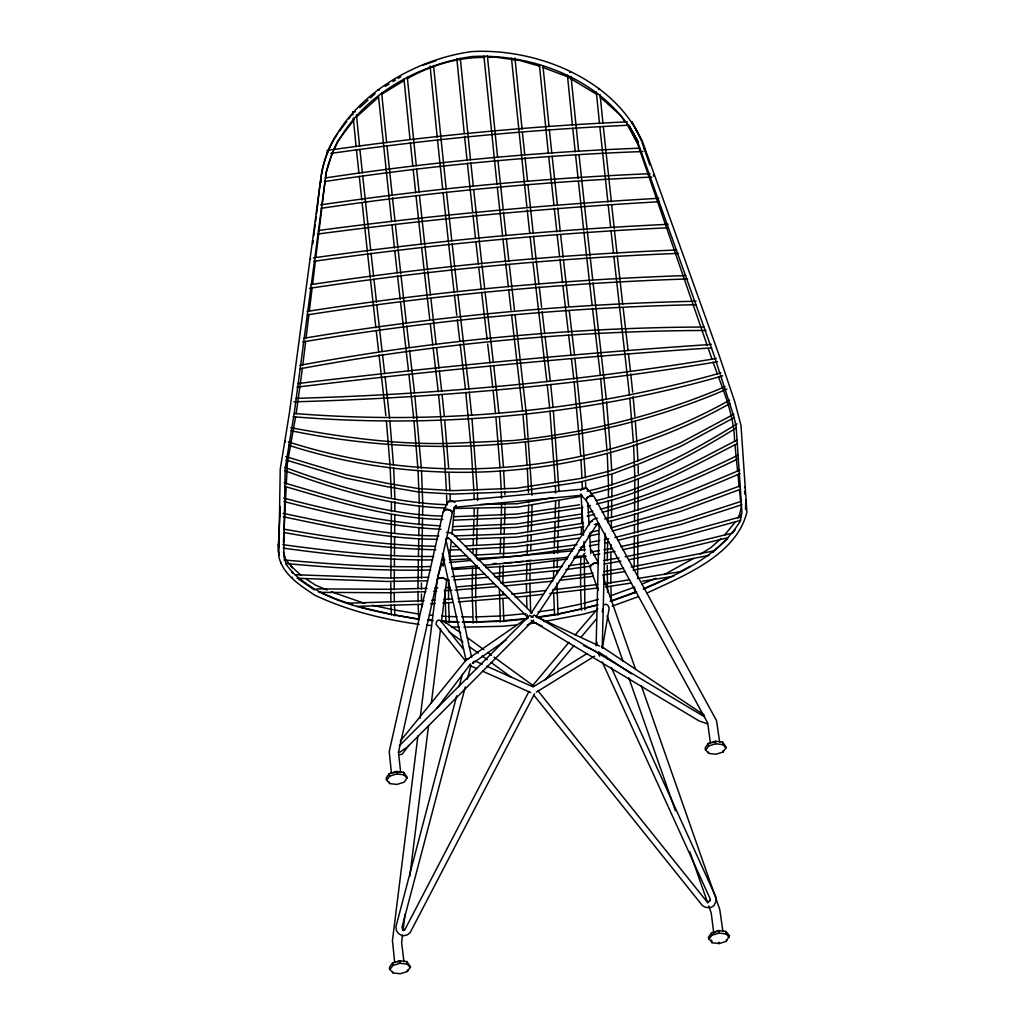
<?xml version="1.0" encoding="UTF-8"?>
<svg xmlns="http://www.w3.org/2000/svg" width="1025" height="1025" viewBox="0 0 1025 1025"><rect width="100%" height="100%" fill="white"/><g stroke="black" fill="none" stroke-linecap="round" stroke-linejoin="round"><path stroke-width="1.5" d="M394.907 499.175L393.664 467.746M634.847 477.752L633.591 445.042M417.995 591.258L418.11 601.765M417.995 588.081L418.405 559.599M421.442 589.337L421.454 582.994M607.236 565.416L607.569 592.232M390.807 582.853L390.871 601.931M394.215 592.629L394.317 601.611M394.228 589.747L394.356 569.862M634.155 567.03L634.373 536.062M419.327 503.39L418.097 471.679M422.761 504.287L421.544 471.359M445.004 589.887L445.939 623.021M448.514 580.124L448.527 599.868M501.597 502.891L501.327 515.613M505.03 504.992L505.056 502.558M528.657 502.762L528.682 500.328M580.586 567.619L580.611 587.363M608.555 486.696L607.261 453.78M612.002 485.158L611.874 474.818M390.845 578.1L391.358 514.742M391.383 511.577L391.46 502.071M394.382 566.697L394.446 558.766M394.471 555.601L394.625 536.6M394.651 533.423L394.804 514.422M394.83 511.244L394.907 501.75M553.564 578.792L553.641 571.104M557.062 573.846L557.087 570.771M634.398 532.898L634.462 524.979M634.488 521.802L634.552 513.884M634.577 510.719L634.834 479.034M637.832 535.729L637.665 577.049M637.857 532.564L638.011 513.563M638.037 510.386L638.293 478.713M499.444 579.932L499.803 565.877M502.852 584.212L503.262 565.544M526.466 583.507L526.504 592.258M526.491 580.432L526.888 563.314M529.912 583.174L530.655 612.912M529.938 580.112L530.002 573.987M418.456 556.434L418.751 539.035M418.802 535.87L418.93 527.965M418.982 524.8L419.302 505.825M421.531 578.254L422.543 518.15M422.595 514.986L422.761 505.492M607.312 560.662L607.633 541.687M607.953 522.712L608.325 500.572M608.376 497.407L608.543 487.913M610.9 552.437L610.798 583.533M610.951 549.272L611.028 544.531M611.297 528.708L611.425 520.803M611.489 517.638L611.771 500.238M611.835 497.074L611.989 487.593M580.624 566.056L580.842 556.601M580.983 550.31L581.06 547.158M581.354 534.563L581.534 526.696M581.611 523.544L582.008 506.222M584.288 556.28L584.916 609.875M596.127 645.724L599.138 526.683L597.806 523.339L598.69 524.518L596.178 524.262L597.357 523.839L536.049 616.819M602.239 647.621L605.122 533.333M472.551 567.671L472.128 591.105L473.166 623.123M472.961 553.346L473.089 548.567M473.178 545.39L473.358 539.022M473.447 535.844L473.896 519.918M473.986 516.741L474.216 508.784M475.997 567.337L475.664 597.921M476.317 556.203L476.535 548.247M476.625 545.057L477.073 529.143M477.163 525.966L477.663 508.451M553.731 567.927L553.948 559.957M554.128 553.602L554.217 550.412M554.307 547.235L555.025 521.763M555.114 518.586L555.614 501.084M557.177 567.594L557.408 559.637M557.587 553.269L557.946 540.534M558.036 537.356L558.215 530.988M558.305 527.811L558.792 510.296M558.881 507.119L559.061 500.751M500.187 553.308L500.661 537.6M500.751 534.461L501.225 518.752M503.493 557.69L504.108 537.279M504.21 534.127L504.39 527.849M504.492 524.71L505.018 507.426M527.119 555.46L527.452 544.467M527.555 541.315L527.734 535.037M527.837 531.898L528.644 505.197M530.104 570.835L530.335 562.981M530.719 550.425L530.899 544.134M531.001 540.995L531.193 534.717M531.283 531.565L532.09 504.864M280.312 506.645L278.095 551.078L279.312 555.14M283.425 542.661L283.899 533.141M284.053 529.976L286.18 487.118M286.334 483.954L287.359 463.326L295.572 416.97M443.031 566.146L443.851 556.703M449.463 559.227L451.32 540.393M451.935 534.102L454.562 507.413M302.413 368.18L296.161 413.882M302.798 365.002L305.681 341.248M306.065 338.071L308.935 314.316M309.319 311.152L312.202 287.384M312.587 284.22L315.457 260.452M315.841 257.288L321.786 208.177M322.17 205.013L325.04 181.246M325.425 178.081L326.001 173.328L332.523 152.213M312.843 243.771L313.227 240.606M313.817 235.865L314.201 232.701M314.585 229.536L315.162 224.795M315.559 221.631L316.136 216.89M316.52 213.725C320.248 186.691 320.312 156.338 337.622 133.647M417.931 735.809L392.447 940.476L394.689 962.59M420.109 718.358L437.483 578.753L442.07 577.613L446.733 579.573L441.403 622.431M402.492 934.954L401.633 942.5L403.927 961.719M403.081 930.188L405.054 914.326M409.795 876.247L428.553 725.546M431.32 703.329L440.609 628.773M596.563 645.43L597.088 642.368M602.264 611.861L602.777 608.812M602.457 647.685L609.196 608.017L607.889 605.275L605.877 604.199L603.751 604.929M400.685 772.402L398.469 752.248L452.307 512.884L450.923 510.553L447.643 509.412L444.389 510.078L443.069 512.218L389.218 751.62L391.447 773.273M739.909 521.763L741.972 512.628L736.078 425.977L733.785 416.252L714.053 355.329L637.845 142.437L629.273 125.755L638.165 142.001C608.543 82.513 536.203 53.198 472.243 56.516C409.705 65.228 341.722 107.471 326.27 171.931L294.342 412.473L285.168 468.656L283.733 556.011L286.295 564.698L293.15 573.116L291.869 571.707C325.463 604.442 375.099 611.438 419.404 619.446M711.683 940.168L711.991 942.705L719.153 943.564L726.277 941.347L729.454 935.633L725.841 931.405L718.666 930.546L711.555 932.763L708.262 937.632L711.991 942.705M745.534 509.617L745.713 502.083M437.829 576.601L441.557 564.301L442.697 564.237M456.727 695.821L395.868 926.946L396.508 930.7L398.482 933.467L402.556 935.979L407.271 934.902L410.141 932.622L534.55 693.848M459.162 686.571L462.403 674.245M465.299 686.865L402.018 927.241L403.35 930.585L402.453 929.406L404.965 929.662L403.786 930.085L405.259 928.919L528.926 691.567M467.336 679.165L470.988 665.302M406.951 778.244L403.927 774.823L403.619 772.286L396.444 771.428L389.333 773.632L386.438 777.616L386.182 779.564L389.769 783.574L396.944 784.433L404.055 782.229L407.373 777.565L403.619 772.286M410.192 967.562L407.168 964.128L406.861 961.604L399.686 960.745L392.575 962.949L389.679 966.934L389.41 968.881L393.011 972.892L400.173 973.75L407.297 971.546L410.602 966.882L406.861 961.604M725.931 748.045L722.907 744.624L722.599 742.1L715.424 741.242L708.313 743.445L705.418 747.43L705.162 749.377L708.749 753.388L715.924 754.246L723.035 752.03L726.353 747.366L722.599 742.1M729.172 937.363L726.148 933.942L725.841 931.405M389.333 773.632L389.641 776.168L386.745 780.153M392.575 962.949L392.882 965.486L389.987 969.471M708.313 743.445L708.621 745.982L705.725 749.967M711.555 932.763L711.863 935.3L708.967 939.272M710.428 743.087L707.686 722.984L585.967 500.238L587.094 497.663L590.144 495.895L593.347 495.985L594.82 497.881L716.539 720.639L719.665 742.202M585.954 500.213L587.094 497.663L590.157 495.921L593.36 496.01M333.766 149.547L337.468 141.527L354.355 119.297M473.614 661.445L472.576 663.431L506.388 639.779M740.152 514.627L739.204 516.357L741.267 507.234L740.947 504.095M443.992 509.335L448.643 501.084L451.82 500.648L454.908 502.404M452.845 511.206L456.087 505.351L454.69 507.734M407.297 971.546L407.438 969.996M723.035 752.03L723.176 750.492M726.277 941.347L726.418 939.81M443.069 512.244L444.389 510.104L447.643 509.412L450.923 510.553L452.307 512.884M531.168 613.117L591.002 521.302L593.885 519.022L597.434 518.176M735.335 521.968L724.214 535.511M737.744 518.304L739.345 515.844M740.857 520.034C719.973 555.614 680.139 573.257 643.854 589.016M339.467 131.187L346.847 121.309M348.692 118.836L351.46 115.133M408.962 745.226L402.223 754.131L399.942 754.746M436.919 708.365L470.642 663.867M531.322 617.357L534.166 615L704.713 716.936M400.275 741.113L466.785 659.165L469.053 658.55M532.193 686.109L569.003 642.278M575.14 634.975L597.754 608.632M545.249 679.857L573.885 645.763M581.034 637.243L596.371 618.985M727.635 538.612L712.913 552.116M732.465 533L735.361 529.63M598.1 590.246L589.631 566.069L594.192 563.212L598.472 563.494M589.618 566.043L590.81 566.787L589.631 566.069L594.205 563.238L597.28 562.776L598.472 563.507M533.525 620.138L407.707 746.7L399.545 752.401M359.749 107.612L368.039 100.104M370.409 97.952L375.137 93.659M356.444 117.029L378.289 97.349M720.998 538.637L710.773 547.683L700.216 554.282M580.663 490.501L583.353 488.195L586.403 488.041L592.501 494.422M399.276 745.854L529.669 615.436L533.102 617.191M437.483 578.728L442.07 577.639L446.733 579.599M585.044 553.244L583.481 554.358L588.606 563.737M527.196 625.212L532.398 621.573L542.379 626.262M465.952 660.279L527.849 617.447M693.618 558.407L664.418 574.474M586.71 653.771L533.128 686.917L486.644 666.173M536.344 692.157L594.59 656.141M385.169 86.446L389.064 84.05M392.959 81.641L395.548 80.052M398.148 78.451L400.737 76.849M381.736 94.236L404.298 80.437M737.026 423.889C690.363 452.602 641.048 479.111 587.184 491.206M735.976 428.143C690.632 456.023 642.726 481.75 590.515 493.909M733.836 414.19L680.113 443.031L642.06 459.11L612.309 470.334L579.343 478.688L516.69 488.195L453.14 490.629L418.828 488.643L386.899 483.262L345.643 474.69L285.77 456.561M734.169 417.636L680.433 446.477L642.393 462.57L612.643 473.781L579.663 482.134L517.01 491.654L453.46 494.076L419.161 492.09L387.232 486.721L345.963 478.137L286.103 460.02M669.966 577.049L643.162 588.927M678.102 572.732L690.286 566.248M737.167 440.007C691.696 463.338 646.391 489.079 596.114 500.572M737.5 443.466C692.016 466.785 646.724 492.538 596.447 504.018M406.951 78.81C430.602 65.485 457.483 57.067 484.787 57.426M729.569 400.147C596.588 475.126 433.203 488.412 288.384 441.877M729.915 403.555C596.934 478.534 433.549 491.821 288.73 445.286M738.256 455.087C693.81 476.702 648.146 496.433 600.33 509.284M738.577 458.547C694.604 479.969 649.414 499.431 602.149 512.359M739.794 470.129C695.693 488.707 651.426 508.054 604.648 518.881M740.114 473.576C696.987 491.91 653.604 510.476 607.992 521.725M641.727 584.199L655.923 578.318M646.737 593.155C682.957 576.024 736.168 555.665 746.905 512.18L741.011 425.516L734.848 402.018L718.973 354.868L642.239 140.886L632.899 123.692L641.919 141.322C614.859 79.143 536.395 47.919 471.769 51.583C407.463 60.308 336.853 104.755 321.824 171.213L289.422 412.934L280.235 469.13L278.813 556.485C282.836 574.653 300.415 585.621 314.918 595.256C347.795 610.695 383.222 619.395 419.084 624.379M725.085 386.681C657.73 415.381 586.274 433.101 513.474 440.532L449.975 443.377C396.521 444.812 343.285 437.355 290.831 427.732M726.943 389.09C590.502 447.822 436.163 460.853 291.036 430.731M739.935 485.914L680.959 507.721L611.989 527.606M740.268 489.373L681.292 511.167L612.309 531.065M610.298 595.922L634.616 587.069M610.106 601.239L634.565 592.347M611.002 601.329L636.756 591.95M612.258 606.121L638.152 596.704M422.851 65.203L436.022 60.706M741.472 501.289L681.074 520.867L614.846 537.51M741.805 504.748L681.394 524.313L618.216 540.265M392.959 772.965L396.214 771.953L399.494 772.337M389.641 776.168L396.765 773.965L403.927 774.823M711.939 742.766L715.194 741.754M708.621 745.982L715.745 743.766L722.907 744.624M397.277 961.937L399.455 961.271M392.882 965.486L399.993 963.269L407.168 964.128M715.181 932.084L717.346 931.405M711.863 935.3L718.973 933.083L726.148 933.942M741.126 516.69L681.074 533.308L620.702 546.645M739.922 520.559L681.407 536.767L622.559 549.784M722.663 375.829C583.609 415.727 437.175 428.604 293.112 416.739M583.379 603.443L598.369 599.33M597.575 605.147L556.754 614.628L537.202 617.588M720.947 372.818C582.751 412.204 437.355 424.991 294.252 413.459M584.327 608.299L597.972 604.558M595.653 610.798L583.52 614.129L543.865 621.586M582.943 507.477L517.202 517.51L453.742 520.188M587.44 506.324L590.438 505.556M582.315 513.897L516.587 523.929L453.114 526.607M588.324 512.359L592.822 511.206M582.648 517.356L516.908 527.375L453.447 530.066M587.146 516.203L594.654 514.281M732.311 533.154L681.113 545.492L625.173 556.844M727.993 537.728L681.433 548.939L628.556 559.752M583.327 533.73L515.985 543.224L465.273 545.953M590.861 532.116L598.408 530.514M588.183 536.216L598.741 533.961M557.562 608.914L581.88 603.853M556.87 614.116L581.29 609.029M614.949 551.335L604.327 553.231M583.507 523.147L516.28 533.679L454.357 535.947M589.542 521.93L592.565 521.315M583.827 526.607L516.6 537.126L457.868 539.291M594.398 524.467L598.933 523.557M708.89 555.422L633.091 570.169M590.631 542.199L599.702 540.495M604.25 539.637L608.786 538.791M580.368 547.645L584.903 546.786M589.452 545.928L598.523 544.224M604.571 543.096L609.119 542.238M619.074 557.933L603.853 560.508M620.932 561.111L604.173 563.968M299.928 365.284C433.152 340.646 568.606 327.513 704.111 327.026M300.261 368.744C433.998 343.99 570.002 330.87 706.033 330.46M623.584 568.298L603.738 571.553M631.233 566.979L713.208 551.04L713.349 551.873M625.442 571.489L602.546 575.076M553.09 497.625L517.113 503.749L480.52 504.492M580.009 496.548L517.446 507.196L453.806 508.502M591.873 551.822L599.446 550.54M603.994 549.772L611.579 548.503M586.146 556.293L573.846 558.177M593.718 555.012L599.779 554M629.722 579.766L603.763 583.75M637.371 578.51L681.317 571.591M631.579 582.969L605.608 587.005M303.9 338.25C433.537 316.597 564.673 304.053 696.077 301.235M302.695 341.953C432.819 320.172 564.48 307.5 696.398 304.681M588.683 562.943L568.619 565.736M590.528 566.159L565.8 569.554M717.538 361.735C577.511 385.016 435.881 398.033 293.996 401.813M590.772 550.233L591.579 550.105L597.678 561.469M716.321 358.481C577.395 381.454 436.906 394.433 296.161 398.341M642.278 581.213L673.771 576.281M593.091 573.18L562.11 577.062M537.997 611.951L554.538 609.452M537.062 617.101L555.358 614.347M530.143 623.661L536.242 622.739M579.612 504.787L516.882 514.05L453.409 516.741M325.54 177.914C429.539 162.155 534.461 152.174 639.574 148.189M324.477 181.579C429.911 165.55 536.306 155.48 642.88 151.521M307.039 311.421C432.435 291.856 558.894 279.748 685.751 275.571M307.359 314.88C433.28 295.213 560.291 283.131 687.673 278.954M313.471 257.877C431.077 241.17 549.426 229.895 668.082 224.308M313.983 261.298C431.461 244.616 549.707 233.354 668.236 227.768M310.729 284.63C431.961 266.487 554.077 254.841 676.577 250.01M309.486 288.307C431.756 269.985 554.922 258.223 678.473 253.38M320.633 204.872C429.808 188.779 539.803 178.324 650.068 173.686M321.171 208.293C430.718 192.136 541.11 181.707 651.759 177.082M579.125 538.151L516.318 546.671L467.182 549.323M330.768 153.442C429.744 139.259 529.348 129.778 629.222 125.204M593.411 576.293L559.278 580.393M576.96 544.685L515.69 552.783L474.511 555.14M574.141 548.554L516.023 556.242L476.42 558.51M515.396 562.251L523.25 561.226M526.389 560.829L531.104 560.214M567.568 558.997L515.729 565.697L485.632 567.517M597.665 584.519L552.667 589.785M597.998 587.978L549.848 593.577M378.699 90.085L377.905 90.187L378.84 90.123M569.798 72.045L570.592 71.955L569.657 72.019M352.959 114.967L352.664 111.981L355.316 111.751M598.702 88.714L599.497 88.624L598.562 88.688M318.48 230.471C431.525 215.481 545.031 204.757 658.883 198.286M317.43 234.084C430.897 219.055 544.8 208.216 659.075 201.746M562.328 566.453L492.974 573.526M559.509 570.272L494.883 576.87M298.16 383.491C435.523 366.835 573.295 353.727 711.363 344.413M296.904 387.13C434.792 370.409 573.09 357.2 711.683 347.859M552.988 581.085L504.121 586.082M546.363 590.464L511.706 594.141M515.203 597.332L543.545 594.257M554.23 577.831L500.636 583.02M449.193 501.75L584.391 488.951M454.037 507.324L582.123 495.203M449.45 562.482L471.551 560.393M477.868 559.791L572.565 550.822M578.882 550.233L585.198 549.631M451.948 568.273L477.343 565.877M483.697 565.275L567.824 557.305M574.167 556.703L585.288 555.653M502.788 615.794L525.889 613.616M503.262 620.727L527.901 618.395M526.594 619.01L501.955 621.342L462.339 622.188M516.293 624.968L502.429 626.275L463.941 627.172M456.407 587.018L494.319 583.584M455.138 590.028L497.804 586.582M457.983 598.472L505.389 594.654M458.316 601.931L508.887 597.844M451.858 576.588L485.068 574.115M453.768 579.932L488.566 577.344M352.664 111.981L353.599 111.917M424.03 600.714L348.436 603.2M431.704 600.227L434.779 600.035M443.992 599.471L451.666 598.984M422.825 604.263L356.764 606.377M430.5 603.776L435.113 603.494M442.787 603.02L451.999 602.444M493.217 563.583L496.382 563.391M504.313 562.917L512.231 562.443M452.358 569.516L479.29 567.888M466.58 555.601L449.232 556.421M470.078 558.868L449.565 559.881M627.454 121.821C526.952 126.421 426.759 136.146 327.18 150.432L327.488 152.981M425.875 591.732L387.104 592.745L318.852 592.347M433.562 591.31L436.624 591.143M444.299 590.707L451.974 590.285M452.589 546.645L457.355 546.389M460.853 549.669L449.821 550.028M475.485 616.935L501.251 615.948M475.613 621.893L500.187 620.932M427.092 588.363L386.771 589.285L316.93 588.875M434.767 588.081L437.842 587.966M445.516 587.671L450.129 587.504M428.745 577.28L386.822 577.985L295.226 574.73M427.528 580.778L387.143 581.444L297.109 578.254M446.029 580.227L449.104 580.137M430.436 566.543C381.531 567.683 332.664 564.378 283.989 559.945M430.769 569.99C382.389 571.104 334.035 567.927 285.885 563.519M487.99 57.362L495.998 57.208L520.149 60.578L539.727 66.241M446.439 532.462L450.039 532.641L453.447 534.32L532.026 613.065M433.78 556.472C383.248 556.959 332.907 551.488 282.9 544.672M432.563 559.932C382.543 560.316 332.728 554.858 283.233 548.132M441.839 559.906L444.927 559.893M438.841 535.87C386.118 536.011 334.329 523.903 282.977 513.346M437.624 539.304C385.426 539.252 334.15 527.247 283.297 516.792M447.746 616.55L456.996 616.704M461.622 616.781L472.423 616.973M447.758 621.496L457.048 621.663M463.236 621.765L474.075 621.957M459.251 622.137L440.814 621.329M451.564 626.954L459.303 627.095M435.548 546.287C384.542 545.415 333.894 538.023 283.758 529.092M435.881 549.733C384.862 548.862 334.227 541.482 284.079 532.552M447.246 504.697C391.268 503.057 336.956 486.593 284.796 467.336M446.016 508.054C390.576 506.26 336.802 489.835 285.129 470.782M442.505 516.075C388.116 514.819 335.893 497.881 284.104 482.865M442.838 519.521C388.449 518.266 336.213 501.34 284.438 486.311M440.66 525.851C387.463 523.07 335.149 511.616 283.771 498.086M440.981 529.31C387.796 526.517 335.47 515.062 284.104 501.532M429.411 615.051L432.473 615.295M441.634 616.051L446.221 616.422M427.668 619.869L432.307 620.24M441.57 620.996L446.208 621.381M428.591 620.33L433.178 620.702M426.823 625.148L431.461 625.519M707.442 723.804L699.05 720.921L531.155 620.356M393.536 614.795L418.379 618.985M393.984 609.862L418.7 614.039M372.395 605.262L392.434 609.606M391.986 614.526L359.673 606.89M364.772 603.443L331.37 591.784M352.318 604.468L337.584 599.625L321.517 592.911M542.635 67.343L567.376 76.67L596.588 94.3M327.013 589.952L315.418 585.096L306.232 579.061M469.335 665.315L476.638 668.556M482.48 671.144L530.719 692.541M475.023 660.997L482.275 664.238M536.203 616.653L599.382 646.045M583.725 645.673L596.55 651.695M441.557 564.301L443.018 565.134M314.214 589.849L298.518 579.023M704.277 715.066L601.419 646.429L602.854 648.172M598.408 651.772L631.387 673.771M460.827 632.861L444.081 621.547L438.341 620.048L436.522 621.496L436.112 624.404L465.465 660.843M467.221 637.524L483.851 649.645M487.682 652.451L491.526 655.244M494.076 657.115L533.73 686.033M448.873 631.695L462.941 641.945M469.347 646.608L478.291 653.143M482.134 655.936L487.247 659.677M491.077 662.47L511.552 677.397M600.24 97.17L619.997 114.787L625.263 121.949M301.183 575.461L291.151 566.3L292.445 567.709L285.591 559.291L283.451 552.052M708.749 753.388L708.198 751.914M389.769 783.574L389.218 782.101M393.011 972.892L392.46 971.418M528.042 617.614L449.463 538.868L447.707 538.01L448.758 538.215L446.157 538.958L445.503 540.226L445.811 539.24L471.641 657.512M581.521 495.728L586.569 500.802M441.993 622.534L463.518 649.248M537.894 690.709L706.533 901.206L708.275 902.064L707.224 901.859L708.659 901.846L710.492 899.848L710.171 900.821L710.197 898.874L602.277 661.996M533.897 695.245L702.535 905.741L705.93 907.433L710.812 907.599L713.938 905.664L716.027 901.257L716.078 897.439L611.477 667.826M586.403 488.041L588.017 490.155M627.031 124.345L637.909 143.398L629.004 126.895L637.576 143.833L707.263 345.592M606.172 656.205L607.505 659.113M598.305 653.271L599.625 656.179M717.359 374.01L713.041 362.12M718.461 376.944C726.341 397.751 734.233 418.982 734.605 441.519M711.965 359.122L708.301 348.602M603.238 577.113L635.551 669.274M641.381 685.892L719.781 909.495L722.907 931.52M607.107 615.923L622.995 661.24M628.825 677.858L675.437 810.813M689.735 851.596L707.737 902.961M708.8 905.985L711.248 913.185L713.848 933.903M641.983 142.283L649.837 164.987M644.328 147.984L644.648 150.547M632.156 121.565L632.463 124.115M321.325 182.04L320.787 178.606M442.313 553.5L466.106 660.497M719.153 943.564L718.961 942.129M746.008 499.828L746.328 503.275M292.292 577.203L292.445 578.036M280.209 516.152L279.876 512.705M279.377 531.77L279.043 528.323M278.569 547.555L278.236 544.096M281.042 562.302L281.196 563.135M715.424 741.242L715.745 743.766M718.666 930.546L718.973 933.083M396.444 771.428L396.765 773.965M399.686 960.745L399.993 963.269M574.525 355.265L569.247 310.537M574.91 358.417L581.828 424.952L585.429 477.983M571.079 355.585L568.644 335.213M571.45 358.737L573.795 378.917M515.024 314.483L526.504 415.33L532.039 495.254M511.577 314.816L522.596 411.038M493.384 362.568L485.068 292.035M493.755 365.707L498.97 413.28M487.118 339.313L481.609 292.368M487.669 344.016L489.937 362.888M490.309 366.04L492.794 387.642M439.007 368.09L436.573 347.718M439.379 371.242L441.724 391.409M408.539 371.153L400.583 302.606M408.924 374.33L413.716 418.379M628.069 350.46L623.11 307.641M628.44 353.625L630.426 370.858M592.501 308.358L600.33 375.188M568.298 332.164L562.93 285.834M542.161 311.779L544.659 333.087M545.018 336.136L550.335 381.364M457.317 319.813L459.802 341.12M460.161 344.169L465.478 389.398M436.214 344.669L430.859 298.339M430.269 323.682L432.768 345.002M433.127 348.039L438.277 391.742M406.72 325.95L409.218 347.321M409.577 350.383L414.536 392.767M382.094 351.319L376.854 305.424M382.466 354.496L384.695 373.497M385.067 376.662L389.577 418.11M378.648 351.652L376.278 331.011M379.019 354.817L385.848 415.561M622.739 304.463L617.306 256.109M536.267 260.76L538.945 283.989M539.304 287.09L541.623 307.218M533 262.631L546.889 381.697M509.284 264.476L514.46 309.793M505.645 263.246L508.336 286.68M508.695 289.806L511.014 310.114M482.019 265.488L484.71 288.922M478.752 267.371L481.25 289.242M454.869 268.46L457.547 291.689M457.906 294.79L468.938 389.064M451.423 268.793L454.101 292.022M454.459 295.11L456.778 315.252M375.906 327.833L370.473 279.466M590.208 257.429L592.719 279.62M593.078 282.785L606.262 398.674M586.761 257.749L592.143 305.309M563.519 260.337L568.708 305.963M559.893 259.094L562.571 282.695M427.809 271.587L430.5 295.187M424.363 271.92L429.744 319.121M400.98 275.341L406.361 322.888M397.533 275.661L400.224 299.441M614.423 230.112L616.973 253.047M610.977 230.446L613.527 253.38M613.86 256.442L629.517 395.407M587.325 231.432L590.041 255.904M583.878 231.765L586.595 256.224M560.624 234.61L563.173 257.249M574.128 381.941L580.714 455.382M557.177 234.93L559.548 256.071M550.668 384.388L553.077 407.591M547.222 384.721L549.631 407.924M506.388 238.722L508.925 261.413M502.942 239.056L505.479 261.734M479.136 239.773L481.852 263.976M493.14 390.679L495.523 413.6M475.856 241.618L478.406 264.296M469.271 392.101L471.679 415.304M465.811 392.421L471.218 449.411L473.857 490.334M442.057 394.446L444.299 415.971M424.939 245.923L427.643 270.088M438.61 394.766L444.491 457.56L446.452 491.129M421.659 247.755L424.196 270.408M398.097 249.344L400.813 273.803M394.817 251.202L397.188 272.612M373.933 279.146L376.508 302.337M371.037 253.149L373.587 276.084M367.591 253.483L370.307 277.942M630.759 373.907L632.681 392.191M533.551 236.198L536.101 259.222M530.104 236.532L532.654 259.556M452.153 243.912L454.703 266.923M448.527 242.694L451.243 267.256M611.361 201.797L603.289 126.447M611.694 204.949L614.257 228.588M607.915 202.117L599.843 126.767M608.248 205.269L610.631 227.345M587.158 229.907L579.01 154.621M578.087 178.478L575.563 154.942M578.433 181.617L583.712 230.228M557.395 204.872L552.142 156.146M557.741 208.011L560.291 231.586M553.948 205.192L548.695 156.466M554.282 208.344L556.844 231.906M527.593 181.348L525.056 157.735M527.939 184.487L533.218 233.136M526.863 206.781L511.475 58.182M527.209 209.92L529.758 233.457M503.16 209.023L497.894 160.31M503.493 212.162L506.055 235.699M496.984 184.244L483.915 56.067M497.317 187.383L502.596 236.032M473.358 186.473L470.821 162.873M473.691 189.612L478.97 238.261M472.627 211.919L467.374 163.193M472.973 215.058L475.523 238.594M446.195 189.048L433.524 65.562M446.528 192.188L451.807 240.837M442.736 189.382L437.56 140.451M443.082 192.521L448.361 241.157M419.148 192.559L416.611 168.971M419.494 195.698L424.773 244.411M415.702 192.879L413.165 169.292M416.035 196.031L421.313 244.744M392.139 194.494L386.963 145.806M392.472 197.633L395.035 221.157M395.368 224.296L397.931 247.819M391.588 221.49L378.507 96.26M391.922 224.616L394.471 248.14M370.704 250.049L362.722 176.044M361.799 199.939L359.275 176.364M362.145 203.091L367.424 251.945M602.956 123.32L600.073 94.595M599.51 123.641L596.332 91.93M600.637 378.174L607.056 450.923M414.856 395.765L421.377 468.502M359.583 146.357L356.405 114.646M359.903 149.483L362.389 172.918M356.123 146.678L353.253 117.952M356.457 149.804L358.942 173.238M578.677 151.469L571.04 76.503M572.411 125.088L567.44 75.312M572.744 128.227L575.23 151.803M548.99 126.229L542.968 65.92M549.323 129.381L551.809 152.994M548.362 153.327L539.381 64.703M522.084 129.252L514.947 57.951M522.404 132.417L524.736 154.57M497.573 157.145L487.375 55.747M470.488 159.708L460.289 58.31M464.222 133.122L456.843 58.63M464.556 136.287L467.041 160.028M437.227 137.286L430.09 65.984M416.291 165.819L407.309 77.208M410.026 139.387L404.004 79.079M410.346 142.526L412.832 166.153M386.63 142.667L381.659 92.891M744.611 491.129L744.919 494.255M734.925 444.645L737.616 471.244M737.936 474.37L739.204 486.888M739.525 490.014L740.627 500.969M633.104 396.521L634.898 416.47M629.798 398.289L633.399 442.147M553.385 410.756L559.009 491.142M549.938 411.076L555.268 482.634M471.987 418.456L477.317 490.014M389.859 420.993L393.472 464.85M386.412 421.326L390.012 465.183M606.544 401.608L610.503 450.603M413.998 421.301L417.931 468.822M444.748 420.686L448.643 467.874M523.058 415.65L525.095 438.931M499.431 417.893L503.454 467.413M495.985 418.213L500.008 467.733M313.957 231.009L314.034 231.855M525.351 441.942L527.081 465.171M635.269 421.096L636.845 441.813M610.605 452.025L611.682 470.308M527.273 468.13L528.516 492.423M503.647 470.373L504.633 488.784M500.2 470.693L501.187 489.104M581.008 460.097L581.969 478.303M448.937 472.589L449.898 490.808M310.434 258.3L310.485 259.146M636.948 443.236L637.934 461.135M580.996 493.896L583.533 535.217M583.93 541.572L584.506 551.117M390.115 466.606L391.46 496.946M587.825 502.839L589.093 525.107M589.554 533.051L590.733 553.718M558.023 615.09L556.972 583.071M554.576 615.41L553.654 593.398M476.612 622.79L475.702 600.765M611.413 600.893L610.836 586.467M527.286 614.782L527.439 617.87M503.89 621.65L502.942 598.767M500.431 621.97L499.354 589.132M418.725 619.138L418.162 604.712M581.457 610.195L580.65 590.233M449.386 622.7L448.578 602.738M634.552 587.709L634.783 593.232M504.761 491.718L504.889 494.665M501.315 492.051L501.507 498.15M394.856 615.948L394.394 604.596M391.345 614.885L390.948 604.917M555.383 485.478L555.588 493.051M477.432 492.846L477.637 500.431M473.973 493.179L474.152 499.175M285.347 441.083L285.398 442.185M653.476 174.353L653.54 176.095M421.608 604.378L421.698 607.095M526.568 596.524L526.901 607.056M638.139 465.683L638.293 473.576M585.595 482.122L585.723 488.438M582.149 482.442L582.277 488.758M450.077 494.947L450.206 501.263M446.618 495.267L446.785 503.173M744.675 486.837L744.688 487.733M421.442 594.103L421.557 601.444M502.839 591.643L502.878 594.5"/></g></svg>
